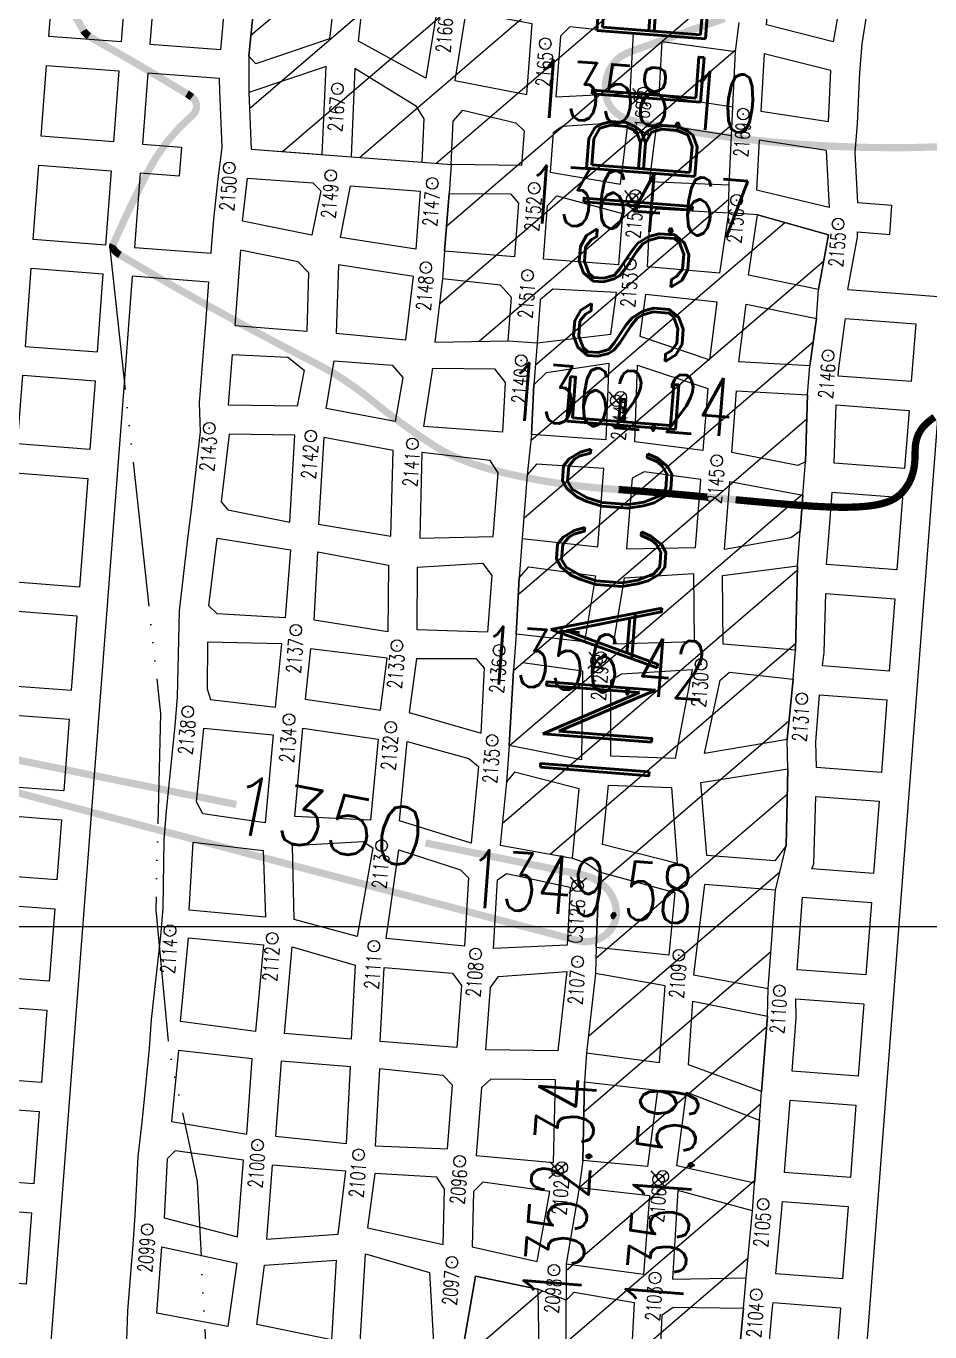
# Model space of a CAD drawing. Header units: inches. Extents: x 10131215 to 10153225, y 3476725 to 3491422.
# Drawn here: x 10139034 to 10139657, y 3485721 to 3486621 of the extents above; entities that cross this region are included whole.
import ezdxf
from ezdxf.enums import TextEntityAlignment as Align

# ---------------------------------------------------------------- set-up
doc = ezdxf.new("R2010")
doc.units = ezdxf.units.IN
doc.header["$LTSCALE"] = 100
doc.header["$MEASUREMENT"] = 0
doc.header["$PDMODE"] = 32
doc.header["$PDSIZE"] = 8
doc.linetypes.add('STREAM', pattern=[1.5, 1, -0.125, 0, -0.125, 0, -0.125, 0, -0.125])
doc.layers.get('0').update_dxf_attribs({"color": 60, "linetype": 'CONTINUOUS'})
for name, color, linetype in [('ELEVATIONS-UPEER MASON-CONTOURS', 175, 'CONTINUOUS'), ('ELEVATIONS-UPPER MASON-SPOT', 175, 'CONTINUOUS'), ('GRID COORDINATES-VA SOUTH NAD27', 252, 'CONTINUOUS'), ('MINE WORKINGS-ADVANCED-SURVEYED', 7, 'CONTINUOUS'), ('MINE WORKINGS-RETREAT AREA', 4, 'CONTINUOUS'), ('MINE WORKINGS-RETREAT AREA-LABELS', 1, 'CONTINUOUS'), ('SPADS-CONTROL SURVEY-LABELS', 230, 'CONTINUOUS'), ('SPADS-CONTROL SURVEY-SYMBOLS', 230, 'CONTINUOUS'), ('SPADS-LABEL', 90, 'CONTINUOUS'), ('SPADS-SYMBOL', 90, 'CONTINUOUS'), ('WATER-SURFACE', 140, 'STREAM')]:
    doc.layers.add(name, color=color, linetype=linetype)
doc.styles.add('INACCESSIBLE', font='ROMAND.SHX', dxfattribs={"width": 0.8, "height": 75})
doc.styles.add('LEV', font='SIMPLEX.shx', dxfattribs={"width": 0.7, "height": 40})
doc.styles.add('SP', font='SIMPLEX', dxfattribs={"width": 0.75, "height": 12})

# ---------------------------------------------------------------- blocks, each defined once
blk = doc.blocks.new('*X18')
at = {"color": 0}
for p, q in [((778162.24, 183927.38), (778399.32, 184164.46)), ((778215.37, 183927.48), (778433.19, 184145.3)), ((778268.32, 183927.39), (778468.61, 184127.69)), ((778278.88, 183884.92), (778468.74, 184074.78)), ((778134.37, 184005.58), (778161.3, 184032.5)), ((778137.12, 183955.29), (778218.25, 184036.43)), ((778278.12, 183831.12), (778468.23, 184021.23)), ((778307.49, 183807.46), (778469.68, 183969.66)), ((778347.34, 183794.28), (778471.44, 183918.38)), ((778348.21, 183742.12), (778511.23, 183905.13)), ((778347.38, 183688.25), (778540.07, 183880.94)), ((778347.69, 183635.54), (778537.01, 183824.85)), ((778348.42, 183583.22), (778536.72, 183771.53)), ((778349.43, 183531.21), (778538.02, 183719.8)), ((778348.75, 183477.49), (778538.2, 183666.94)), ((778383.2, 183458.91), (778540.82, 183616.53)), ((778418.16, 183440.84), (778540.39, 183563.07)), ((778420.26, 183389.9), (778543.08, 183512.73)), ((778419.29, 183335.91), (778542.16, 183458.77)), ((778420.03, 183283.61), (778540.14, 183403.71)), ((778420.92, 183231.46), (778541.17, 183351.71)), ((778416.29, 183173.8), (778541.2, 183298.71)), ((778347.44, 183051.92), (778541.24, 183245.72)), ((778347.43, 182998.88), (778540.67, 183192.12)), ((778348.92, 183106.43), (778400.88, 183158.39)), ((778354.38, 183164.92), (778354.5, 183165.04))]:
    blk.add_line(p, q, dxfattribs=at)
blk = doc.blocks.new('CS')
at = {"layer": 'SPADS-CONTROL SURVEY-SYMBOLS'}
for p, q in [((-5.66, 5.66), (5.66, -5.66)), ((5.66, 5.66), (-5.66, -5.66))]:
    blk.add_line(p, q, dxfattribs=at)
blk.add_circle((0, 0), 4, dxfattribs=at)

msp = doc.modelspace()

# ---------------------------------------------------------------- linework, layer by layer
at = {"layer": 'ELEVATIONS-UPEER MASON-CONTOURS', "const_width": 5}
for points in [[(10135978.88, 3483263.25, 0), (10135880.17, 3483248.32, 0.000547)], [(10136147.76, 3483288.54, 0.000001), (10135988.51, 3483264.69, 0.000023)], [(10139638.83, 3483431.71, 0.000001), (10139693.52, 3483463.69, 0.000011)], [(10138804.87, 3484318.68, 0.000002), (10138743.64, 3484310.02, 0.000372)], [(10139059.62, 3486644.2, 0.021448), (10139073.91, 3486617.39, 0.123244), (10139077.67, 3486613.57, 0.008846), (10139090.55, 3486606.03, -0.00482), (10139114.28, 3486592.38, -0.003289), (10139145.19, 3486573.93, -0.028073), (10139148.67, 3486571.55, -0.47479), (10139149.01, 3486559.16, 0.096564), (10139117.96, 3486519.71, 0.014424), (10139094.22, 3486469.97, 0.270205), (10139094.57, 3486466.83, 0.098832), (10139098.99, 3486462.83, 0.008016), (10139162.18, 3486426.52, 0.007358), (10139235.05, 3486387.56, -0.027685), (10139253.99, 3486376.43, -0.024618), (10139272.67, 3486362.63, 0.017861), (10139298.14, 3486343.28, 0.004314), (10139306.87, 3486337.24, 0.00442), (10139315.5, 3486331.49, 0.050501), (10139333.45, 3486322.19, 0.034638), (10139361.49, 3486313.27, 0.022718), (10139400.8, 3486305.58, 0.02157), (10139442.76, 3486301.17, 0.000031), (10139443.29, 3486301.14, -0.000606), (10139443.31, 3486301.14, -0.000004), (10139443.33, 3486301.14, -0.000003), (10139443.36, 3486301.14, -0.001798), (10139446.59, 3486300.92, -0.001067), (10139452.03, 3486300.52, -0.000995), (10139457.21, 3486300.12, -0.000828), (10139463.44, 3486299.61, -0.000448), (10139471.27, 3486298.96, -0.000742), (10139475.99, 3486298.55, -0.00027), (10139481.02, 3486298.11, -0.000502), (10139483.72, 3486297.86, -0.00025), (10139489.81, 3486297.31, -0.00025), (10139495.91, 3486296.75, -0.00007), (10139502.44, 3486296.14, -0.000324), (10139503.85, 3486296.01), (10139513.65, 3486295.08), (10139523.46, 3486294.16, 0.000322), (10139524.58, 3486294.05, 0.00006), (10139530.64, 3486293.49, 0.000262), (10139536.75, 3486292.93, 0.000295), (10139542.18, 3486292.43, 0.00058), (10139544.13, 3486292.26, 0.000261), (10139548.44, 3486291.88, 0.000908), (10139553.83, 3486291.42, 0.000838), (10139559.67, 3486290.94, 0.000857), (10139562.24, 3486290.74, 0.000587), (10139565.99, 3486290.46, 0.001535), (10139570.5, 3486290.14, 0.001372), (10139575.54, 3486289.81, 0.001565), (10139578.26, 3486289.65, 0.001231), (10139581.71, 3486289.46, 0.002525), (10139585.43, 3486289.29, 0.00233), (10139589.46, 3486289.14, 0.002463), (10139591.97, 3486289.07, 0.002191), (10139594.8, 3486289.02, 0.003571), (10139597.88, 3486289, 0.003383), (10139601.14, 3486289.03, 0.003196), (10139603.39, 3486289.08, 0.003068), (10139605.72, 3486289.15, 0.004468), (10139608.21, 3486289.28, 0.004365), (10139610.75, 3486289.44, 0.004358), (10139612.6, 3486289.6, 0.004145), (10139614.53, 3486289.79, 0.005825), (10139616.51, 3486290.03, 0.005685), (10139618.53, 3486290.33, 0.005873), (10139620.05, 3486290.58, 0.005697), (10139621.6, 3486290.88, 0.007578), (10139623.14, 3486291.22, 0.007308), (10139624.72, 3486291.62, 0.007693), (10139625.99, 3486291.98, 0.007849), (10139627.23, 3486292.37, 0.009316), (10139628.39, 3486292.78, 0.008921), (10139629.59, 3486293.26, 0.009467), (10139630.67, 3486293.73, 0.010367), (10139631.63, 3486294.2, 0.010133), (10139632.51, 3486294.68, 0.010044), (10139633.38, 3486295.19, 0.010091), (10139634.28, 3486295.78, 0.011747), (10139635.04, 3486296.32, 0.008831), (10139635.74, 3486296.86, 0.010097), (10139636.33, 3486297.36, 0.00824), (10139637.04, 3486298.01, 0.0094), (10139637.65, 3486298.59, 0.006011), (10139638.23, 3486299.19, 0.007233), (10139638.7, 3486299.7, 0.006617), (10139639.29, 3486300.39, 0.007052), (10139639.83, 3486301.04, 0.005234), (10139640.29, 3486301.64, 0.005919), (10139640.69, 3486302.17, 0.00675), (10139641.15, 3486302.82, 0.00654), (10139641.6, 3486303.5, 0.00582), (10139642, 3486304.13, 0.006056), (10139642.37, 3486304.75, 0.006341), (10139642.76, 3486305.43, 0.006434), (10139643.12, 3486306.11, 0.005782), (10139643.46, 3486306.77, 0.005928), (10139643.76, 3486307.43, 0.005905), (10139644.09, 3486308.15, 0.006167), (10139644.38, 3486308.85, 0.005342), (10139644.64, 3486309.53, 0.005532), (10139644.88, 3486310.19, 0.005506), (10139645.14, 3486310.94, 0.005772), (10139645.37, 3486311.66, 0.004833), (10139645.57, 3486312.36, 0.005055), (10139645.75, 3486313.03, 0.005031), (10139645.94, 3486313.81, 0.00529), (10139646.11, 3486314.55, 0.004295), (10139646.26, 3486315.26, 0.004412), (10139646.39, 3486315.94, 0.00464), (10139646.53, 3486316.77, 0.005022), (10139646.65, 3486317.55, 0.003751), (10139646.73, 3486318.19, 0.003371), (10139646.82, 3486318.91, 0.004625), (10139646.92, 3486319.98, 0.005988), (10139646.99, 3486320.8, 0.002718), (10139647.04, 3486321.55, 0.00526), (10139647.06, 3486321.93, 0.000856), (10139647.08, 3486322.63, 0.00092), (10139647.1, 3486323.29, 0.000255), (10139647.14, 3486324.72, 0.001333), (10139647.15, 3486324.99, 0.000023), (10139647.15, 3486325.24, 0.000004), (10139647.18, 3486326.51, 0.000036), (10139647.2, 3486327.3, -0.000048), (10139647.22, 3486328.08, -0.005282), (10139647.23, 3486328.33, -0.001523), (10139647.27, 3486329.19, -0.005457), (10139647.32, 3486330.13, -0.004746), (10139647.41, 3486331.2, -0.005767), (10139647.47, 3486331.73, -0.004172), (10139647.56, 3486332.46, -0.009235), (10139647.69, 3486333.32, -0.007702), (10139647.87, 3486334.34, -0.007895), (10139648.02, 3486335, -0.007018), (10139648.2, 3486335.73, -0.011179), (10139648.44, 3486336.55, -0.009631), (10139648.75, 3486337.49, -0.009775), (10139649.02, 3486338.22, -0.009341), (10139649.34, 3486338.98, -0.011863), (10139649.72, 3486339.77, -0.01048), (10139650.18, 3486340.65, -0.01061), (10139650.65, 3486341.45, -0.010695), (10139651.14, 3486342.22, -0.011136), (10139651.69, 3486342.99, -0.010066), (10139652.32, 3486343.81, -0.010351), (10139653.05, 3486344.68, -0.011015), (10139653.77, 3486345.47, -0.009099), (10139654.53, 3486346.23, -0.009062), (10139655.31, 3486346.97, -0.008342), (10139656.34, 3486347.87, -0.00912), (10139657.32, 3486348.67, -0.005927), (10139658.32, 3486349.44, -0.006588), (10139659.25, 3486350.11, -0.005775), (10139660.61, 3486351.05, -0.006374)], [(10137627.43, 3484110.08, -0.000002), (10137623.41, 3484107.95, 0), (10137609.74, 3484100.71, -0.000133)], [(10138657.85, 3486190.13), (10139036.11, 3486090.28), (10139414.37, 3485990.42, 0.227641), (10139433.5, 3485994.09, 0.249336), (10139441.22, 3486010.3, 0.176598), (10139434.6, 3486026.26, 0.15813), (10139417.89, 3486035.7), (10139309.57, 3486057.71)]]:
    msp.add_lwpolyline(points, format="xyb", dxfattribs=at)
for points in [[(10139640.69, 3486536.76), (10139614.55, 3486536.9), (10139590.05, 3486537.72), (10139567.29, 3486539.1), (10139546.37, 3486540.88), (10139527.38, 3486542.94), (10139510.41, 3486545.14), (10139495.57, 3486547.32), (10139482.96, 3486549.37), (10139472.59, 3486551.16), (10139464.28, 3486552.72), (10139457.74, 3486554.09), (10139452.71, 3486555.31), (10139448.92, 3486556.45), (10139446.08, 3486557.53), (10139443.94, 3486558.62), (10139442.23, 3486559.75), (10139440.71, 3486560.97), (10139439.33, 3486562.28), (10139438.11, 3486563.68), (10139437.04, 3486565.17), (10139436.11, 3486566.74), (10139435.33, 3486568.39), (10139434.69, 3486570.13), (10139434.2, 3486571.95), (10139433.84, 3486573.83), (10139433.63, 3486575.78), (10139433.56, 3486577.77), (10139433.63, 3486579.79), (10139433.85, 3486581.81), (10139434.21, 3486583.82), (10139434.71, 3486585.8), (10139435.35, 3486587.74), (10139436.13, 3486589.62), (10139437.05, 3486591.42), (10139438.1, 3486593.14), (10139439.27, 3486594.77), (10139440.56, 3486596.28), (10139441.96, 3486597.68), (10139443.45, 3486598.95), (10139445.04, 3486600.08), (10139446.78, 3486601.09), (10139448.9, 3486602.08), (10139451.72, 3486603.2), (10139455.53, 3486604.58), (10139460.65, 3486606.38), (10139467.38, 3486608.72), (10139476.02, 3486611.75), (10139486.87, 3486615.6), (10139500.16, 3486620.34), (10139515.82, 3486625.74)], [(10139732.37, 3486542.05), (10139725.29, 3486541.25), (10139696.71, 3486538.92), (10139668.28, 3486537.43), (10139640.69, 3486536.76)], [(10139179.25, 3486084.19), (10139037.87, 3486112.92), (10138657.85, 3486190.13)]]:
    msp.add_lwpolyline(points, dxfattribs=at)
at = {"layer": 'GRID COORDINATES-VA SOUTH NAD27'}
msp.add_line((10153220, 3486000), (10131220, 3486000), dxfattribs=at)
at = {"layer": 'MINE WORKINGS-ADVANCED-SURVEYED', "flags": 128}
for points in [[(10139607.7, 3486498.73), (10139605.93, 3486533.37), (10139607.46, 3486553.32), (10139609.13, 3486588.29), (10139610.66, 3486608.23), (10139618.49, 3486658.04), (10139619.94, 3486676.99), (10139625.75, 3486726.69), (10139626.97, 3486742.64), (10139627.12, 3486744.64), (10139608.18, 3486746.09), (10139608.02, 3486744.09), (10139554.4, 3486745.04), (10139558.52, 3486787.86), (10139559.96, 3486807.81), (10139565.52, 3486853.47), (10139567.04, 3486873.41), (10139565.65, 3486920.66), (10139567.17, 3486940.6), (10139567.39, 3486969.67), (10139568.92, 3486989.61)], [(10139168.49, 3486604.34), (10139171.58, 3486637.48), (10139172.49, 3486657.46), (10139172.56, 3486658.46)], [(10139470.77, 3486572.8), (10139472.75, 3486609.91), (10139523.26, 3486603.13)], [(10139470.77, 3486572.8), (10139521.48, 3486565), (10139523.26, 3486603.13)], [(10139543.2, 3486601.47), (10139540.9, 3486562.01), (10139587.52, 3486554.84)], [(10139587.52, 3486554.84), (10139589.19, 3486589.82), (10139543.2, 3486601.47)], [(10139161.85, 3486464.02), (10139162.12, 3486467.65), (10139163.65, 3486487.59), (10139166.69, 3486515.19), (10139169.18, 3486535.05), (10139169.46, 3486537.2), (10139167.76, 3486575.59), (10139167.72, 3486584.34)], [(10139518.95, 3486510.99), (10139464.19, 3486513.13), (10139469.24, 3486552.86)], [(10139518.95, 3486510.99), (10139520.54, 3486544.97), (10139469.24, 3486552.86)], [(10139585.99, 3486534.9), (10139539.74, 3486542.01), (10139537.74, 3486507.55)], [(10139585.99, 3486534.9), (10139588, 3486495.63), (10139537.74, 3486507.55)], [(10139607.57, 3486478.68), (10139629.66, 3486476.99), (10139631.19, 3486496.93), (10139607.7, 3486498.73)], [(10139600.88, 3486439.08), (10139607.49, 3486475.08), (10139607.57, 3486478.68)], [(10139103.78, 3485715.2), (10139104.37, 3485735.22), (10139108.01, 3485781.08), (10139109.59, 3485801.01), (10139111.64, 3485841.51), (10139114.61, 3485867.36), (10139119.33, 3485916.15), (10139120.84, 3485936.09), (10139127.24, 3485993.77), (10139128.68, 3486012.72), (10139129.58, 3486059.83), (10139131.2, 3486079.77), (10139136.97, 3486138.5), (10139138.59, 3486158.43), (10139139.51, 3486197.57), (10139140.03, 3486217.59), (10139145.97, 3486269.29), (10139148.49, 3486289.16), (10139154.42, 3486340.86), (10139153.95, 3486360.96), (10139156.63, 3486395.86), (10139158.15, 3486415.8), (10139160.32, 3486444.08)], [(10139600.88, 3486439.08), (10139669.09, 3486433.85), (10139570.93, 3485151.8), (10139570.61, 3485147.58), (10139554.21, 3484933.45), (10139547.62, 3484847.37), (10139506.47, 3484309.84), (10139486.52, 3484311.36), (10139436.44, 3484315.2)], [(10139599.19, 3486419.15), (10139647.62, 3486415.44), (10139644.56, 3486375.55), (10139594.14, 3486379.41)], [(10139594.14, 3486379.41), (10139594.56, 3486384.86), (10139599.07, 3486417.62), (10139599.19, 3486419.15)], [(10139592.84, 3486359.46), (10139643.04, 3486355.61), (10139639.98, 3486315.73), (10139591.41, 3486319.45)], [(10139591.41, 3486319.45), (10139592.84, 3486359.46)], [(10139590.03, 3486299.49), (10139638.46, 3486295.79), (10139634.64, 3486245.93), (10139586.21, 3486249.64)], [(10139586.21, 3486249.64), (10139587.46, 3486265.99), (10139589.75, 3486295.9), (10139590.03, 3486299.49)], [(10139585.58, 3486229.63), (10139633.11, 3486225.99), (10139629.3, 3486176.13), (10139583.39, 3486179.65)], [(10139583.39, 3486179.65), (10139584.58, 3486188.98), (10139585.58, 3486229.63)], [(10139579.27, 3486109.76), (10139578.86, 3486127.37), (10139581.33, 3486159.75)], [(10139581.33, 3486159.75), (10139627.77, 3486156.19), (10139623.95, 3486106.33), (10139579.27, 3486109.76)], [(10139578.8, 3486089.73), (10139622.43, 3486086.39), (10139618.61, 3486036.54), (10139576.1, 3486039.79)], [(10139576.1, 3486039.79), (10139577.43, 3486043.23), (10139578.8, 3486089.73)], [(10139569.65, 3486020.23), (10139617.08, 3486016.59), (10139613.26, 3485966.74), (10139565.83, 3485970.37)], [(10139565.83, 3485970.37), (10139569.65, 3486020.23)], [(10139564.89, 3485950.38), (10139611.74, 3485946.8), (10139607.92, 3485896.94), (10139562.5, 3485900.42)], [(10139562.5, 3485900.42), (10139565.28, 3485936.86), (10139564.89, 3485950.38)], [(10139560.98, 3485880.48), (10139606.39, 3485877), (10139602.58, 3485827.14), (10139557.18, 3485830.62)], [(10139557.18, 3485830.62), (10139558.32, 3485845.59), (10139559.84, 3485865.54), (10139560.98, 3485880.48)], [(10139555.66, 3485810.68), (10139601.05, 3485807.2), (10139597.23, 3485757.35), (10139551.08, 3485760.88)], [(10139551.08, 3485760.88), (10139555.06, 3485802.72), (10139555.66, 3485810.68)], [(10139549.26, 3485740.96), (10139595.71, 3485737.4), (10139591.89, 3485687.55), (10139544.75, 3485691.16)], [(10139544.75, 3485691.16), (10139548.76, 3485735.43), (10139549.26, 3485740.96)]]:
    msp.add_lwpolyline(points, dxfattribs=at)
at = {"layer": 'MINE WORKINGS-ADVANCED-SURVEYED'}
for points in [[(10139049.91, 3486613.42), (10139054.06, 3486667.53), (10139103.91, 3486663.72), (10139099.77, 3486609.6)], [(10139044.64, 3486544.59), (10139048.39, 3486593.48), (10139098.24, 3486589.66), (10139094.5, 3486540.77)], [(10139043.12, 3486524.65), (10139092.97, 3486520.83), (10139089.05, 3486469.6), (10139039.19, 3486473.41)], [(10139037.67, 3486453.47), (10139033.56, 3486399.85), (10139083.42, 3486396.03), (10139087.52, 3486449.65)], [(10139032.03, 3486379.9), (10139081.89, 3486376.09), (10139078.27, 3486328.81), (10139028.41, 3486332.63)], [(10139026.89, 3486312.69), (10139076.74, 3486308.87), (10139071.01, 3486234), (10139021.15, 3486237.81)], [(10139069.48, 3486214.05), (10139019.63, 3486217.87), (10139015.06, 3486166.74), (10139065.56, 3486162.87)], [(10139010.4, 3486097.37), (10139014.18, 3486146.75), (10139064.04, 3486142.93), (10139060.26, 3486093.55)], [(10139005.7, 3486035.98), (10139008.87, 3486077.43), (10139058.73, 3486073.61), (10139055.56, 3486032.17)], [(10139000.36, 3485966.18), (10139004.17, 3486016.04), (10139054.03, 3486012.22), (10139050.21, 3485962.36)], [(10138995.01, 3485896.38), (10138998.83, 3485946.23), (10139048.68, 3485942.42), (10139044.87, 3485892.57)], [(10138989.67, 3485826.59), (10138993.49, 3485876.44), (10139043.34, 3485872.62), (10139039.52, 3485822.77)], [(10138988.14, 3485806.65), (10139038, 3485802.83), (10139034.23, 3485753.64), (10138984.37, 3485757.46)]]:
    msp.add_lwpolyline(points, close=True, dxfattribs=at)
at = {"layer": 'MINE WORKINGS-ADVANCED-SURVEYED', "flags": 128}
for points in [[(10139590.72, 3486609.76), (10139544.85, 3486621.41), (10139548.65, 3486667.25), (10139599.54, 3486659.49)], [(10139192.65, 3486594.48), (10139187.88, 3486599.7), (10139191.56, 3486636.57), (10139246.81, 3486641.49), (10139243.54, 3486611.65)], [(10139309.89, 3486584.64), (10139263.48, 3486610.14), (10139266.75, 3486639.97), (10139317.47, 3486631.2)], [(10139329.83, 3486583.12), (10139379.54, 3486573.32), (10139383.28, 3486622.1), (10139337.49, 3486630.67)], [(10139399.48, 3486571.8), (10139450.82, 3486574.33), (10139453.13, 3486615.5), (10139409.2, 3486620.12), (10139402.69, 3486613.59)], [(10139189.4, 3486535.68), (10139238.47, 3486532.06), (10139241.1, 3486592.78), (10139187.74, 3486574.68)], [(10139258.41, 3486530.53), (10139307.46, 3486526.66), (10139308.75, 3486556.65), (10139303.38, 3486565.08), (10139261.04, 3486591.27)], [(10139327.4, 3486525.13), (10139328.69, 3486555.12), (10139335.29, 3486562.64), (10139372.03, 3486553.84), (10139377.63, 3486548.39), (10139375.8, 3486524.46)], [(10139444.02, 3486511.66), (10139449.3, 3486554.39), (10139403.94, 3486551.4), (10139397.58, 3486546.87), (10139395.51, 3486519.95)], [(10139231.2, 3486476.4), (10139183.59, 3486486.06), (10139186.87, 3486515.81), (10139231.95, 3486512.5), (10139237.56, 3486507.06)], [(10139302.88, 3486466.9), (10139251.14, 3486474.88), (10139257.88, 3486510.52), (10139305.93, 3486506.72)], [(10139370.98, 3486461.45), (10139322.82, 3486465.37), (10139325.87, 3486505.19), (10139368.29, 3486504.98), (10139373.82, 3486498.54)], [(10139442.77, 3486456.01), (10139390.92, 3486459.92), (10139393.76, 3486497.01), (10139400.28, 3486503.53), (10139445.48, 3486491.49)], [(10139512.3, 3486450.34), (10139462.72, 3486454.59), (10139464.28, 3486488.05), (10139468.8, 3486494.72), (10139518.49, 3486491.97)], [(10139580.66, 3486439.08), (10139532.24, 3486448.81), (10139538.44, 3486490.44), (10139587.54, 3486476.61)], [(10139228.15, 3486410.44), (10139229.21, 3486450.48), (10139221.77, 3486458.07), (10139182.07, 3486466.12), (10139178.1, 3486414.27)], [(10139296.08, 3486404.24), (10139301.43, 3486447.96), (10139249.69, 3486455.93), (10139248.09, 3486408.91)], [(10139366.65, 3486403.77), (10139368.84, 3486433.53), (10139361.47, 3486442.12), (10139321.37, 3486446.43), (10139316.02, 3486402.71)], [(10139437.37, 3486408.28), (10139441.42, 3486437.06), (10139397.37, 3486439.37), (10139388.78, 3486432), (10139386.59, 3486402.28)], [(10139505.72, 3486390.67), (10139510.77, 3486430.4), (10139461.37, 3486435.64), (10139457.32, 3486406.85)], [(10139525.67, 3486389.14), (10139530.71, 3486428.87), (10139579.13, 3486419.14), (10139574.62, 3486386.39)], [(10139173.89, 3486359.44), (10139176.57, 3486394.33), (10139214.74, 3486392.41), (10139226.09, 3486383.52), (10139221.19, 3486358.66)], [(10139241.13, 3486357.12), (10139246.64, 3486389.97), (10139286.73, 3486386.9), (10139294.09, 3486378.31), (10139288.77, 3486348.14)], [(10139382.78, 3486339.09), (10139384.44, 3486373.36), (10139393.08, 3486381.74), (10139435.94, 3486388.33), (10139434.03, 3486335.56)], [(10139453.97, 3486334.03), (10139455.89, 3486386.9), (10139504.2, 3486370.73), (10139500.94, 3486328.14)], [(10139308.56, 3486344.62), (10139314.65, 3486384.76), (10139357.18, 3486384.42), (10139364.49, 3486374.85), (10139362.84, 3486340.62)], [(10139520.88, 3486326.61), (10139524.14, 3486369.2), (10139573.09, 3486366.45), (10139571.57, 3486320.36), (10139566.35, 3486317.75)], [(10139216.02, 3486278.82), (10139219.65, 3486338.72), (10139174.37, 3486339.34), (10139168.81, 3486292.63), (10139173.41, 3486287.26)], [(10139285.73, 3486269.14), (10139287.25, 3486328.2), (10139239.59, 3486337.17), (10139235.96, 3486277.27)], [(10139356.35, 3486268.91), (10139359.71, 3486312.78), (10139354.33, 3486321.21), (10139307.19, 3486326.67), (10139305.68, 3486267.61)], [(10139428.38, 3486261.78), (10139432.5, 3486315.62), (10139386.24, 3486318.77), (10139379.65, 3486311.25), (10139376.29, 3486267.38)], [(10139495.82, 3486261.33), (10139499.41, 3486308.2), (10139460.42, 3486313.48), (10139452.07, 3486309.11), (10139448.32, 3486260.25)], [(10139515.76, 3486259.81), (10139519.35, 3486306.67), (10139569.81, 3486297.43), (10139567.9, 3486272.5), (10139561.54, 3486267.97)], [(10139165.96, 3486215.62), (10139160.36, 3486221.06), (10139165.91, 3486267.78), (10139216.55, 3486259.72), (10139212.93, 3486212.86)], [(10139232.87, 3486211.31), (10139235.5, 3486258.25), (10139284.21, 3486249.2), (10139283.69, 3486203.1)], [(10139303.86, 3486204.56), (10139304.15, 3486247.67), (10139348.91, 3486250.42), (10139355.28, 3486241.91), (10139352.31, 3486203.02)], [(10139372.25, 3486201.49), (10139374.23, 3486240.46), (10139380.82, 3486247.98), (10139426.86, 3486241.83), (10139419.35, 3486196.27)], [(10139439.3, 3486194.74), (10139446.8, 3486240.31), (10139494.45, 3486243.38), (10139494.85, 3486196.22)], [(10139514.79, 3486194.69), (10139514.39, 3486241.86), (10139566.07, 3486248.57), (10139564.63, 3486190.51)], [(10139159.1, 3486163.79), (10139161.52, 3486156.57), (10139206.2, 3486151.21), (10139210.54, 3486194.99), (10139159.46, 3486196.06)], [(10139226.68, 3486156.66), (10139278.55, 3486149.13), (10139283.31, 3486185.07), (10139230.33, 3486191.45)], [(10139298.49, 3486147.61), (10139347.98, 3486133.34), (10139350.4, 3486178.09), (10139344.87, 3486184.53), (10139303.33, 3486184.55)], [(10139417.14, 3486115), (10139367.38, 3486124.82), (10139370.34, 3486176.56), (10139376.78, 3486182.09), (10139417.83, 3486176.33)], [(10139481.67, 3486115.85), (10139437.39, 3486117.46), (10139437.39, 3486169.82), (10139444.75, 3486174.27), (10139493.4, 3486177.27)], [(10139558.91, 3486128.9), (10139502, 3486119.31), (10139512.88, 3486169.76), (10139519.32, 3486175.29), (10139563.11, 3486170.56)], [(10139156.11, 3486077.74), (10139151.78, 3486086.12), (10139156.91, 3486136.87), (10139204.74, 3486132.27), (10139199.08, 3486071.52)], [(10139219.48, 3486075.97), (10139225.15, 3486136.72), (10139277.02, 3486129.19), (10139271.75, 3486073.43)], [(10139291.77, 3486072.9), (10139296.97, 3486127.66), (10139339.61, 3486115.94), (10139346.2, 3486110.41), (10139341.11, 3486057.64)], [(10139410.95, 3486047.27), (10139415.62, 3486095.06), (10139370.97, 3486106.49), (10139365.45, 3486099.89), (10139361.06, 3486056.1)], [(10139503.63, 3486048.98), (10139499.47, 3486099.45), (10139559.38, 3486108.81), (10139558.33, 3486055.73), (10139550.51, 3486045.3)], [(10139431.74, 3486056.72), (10139435.86, 3486097.52), (10139479.15, 3486095.99), (10139483.16, 3486043.53)], [(10139199.27, 3486006.49), (10139146.63, 3486011.35), (10139149.51, 3486058.21), (10139197.63, 3486052.58)], [(10139262.59, 3485993.34), (10139219.22, 3486005.04), (10139217.95, 3486056.03), (10139266.62, 3486058.78), (10139273.29, 3486054.25)], [(10139336.61, 3485986.47), (10139282.54, 3485991.87), (10139291.24, 3486052.88), (10139333.67, 3486039.16), (10139339.26, 3486033.71)], [(10139409.43, 3486027.33), (10139407.36, 3485987.22), (10139356.55, 3485984.94), (10139359.2, 3486032.17), (10139365.57, 3486036.69)], [(10139477.33, 3485980.47), (10139427.3, 3485985.69), (10139429.29, 3486037.85), (10139481.63, 3486023.59)], [(10139494.38, 3485966.79), (10139545.78, 3485957.39), (10139550.97, 3486025.2), (10139502.1, 3486029.04)], [(10139146.18, 3485992.33), (10139197.9, 3485987.54), (10139192.55, 3485927.77), (10139140.79, 3485934.57)], [(10139217.84, 3485986.09), (10139261.12, 3485973.39), (10139258.38, 3485922.45), (10139212.5, 3485926.32)], [(10139281.07, 3485971.92), (10139328.17, 3485968.07), (10139334.54, 3485959.55), (10139331.24, 3485916.68), (10139278.33, 3485920.98)], [(10139354.48, 3485958.02), (10139360.08, 3485965.61), (10139406.98, 3485969.2), (10139400.79, 3485914.51), (10139351.18, 3485915.14)], [(10139474.78, 3485959.19), (10139426.92, 3485967.67), (10139420.73, 3485912.98), (10139470.93, 3485906.33)], [(10139494.07, 3485948.76), (10139545.34, 3485938.37), (10139541.38, 3485886.52), (10139490.88, 3485904.88)], [(10139190.17, 3485908.89), (10139139.27, 3485914.63), (10139134.55, 3485865.85), (10139186.4, 3485857.03)], [(10139255.09, 3485850.5), (10139257.98, 3485903.43), (10139210.12, 3485907.44), (10139206.35, 3485855.58)], [(10139324.87, 3485846.96), (10139328.25, 3485890.83), (10139321.73, 3485897.35), (10139277.93, 3485901.96), (10139275.04, 3485849.03)], [(10139344.58, 3485842.43), (10139397.9, 3485837.5), (10139399.26, 3485894.57), (10139354.63, 3485894.82), (10139348.19, 3485889.3)], [(10139418.07, 3485838.97), (10139419.2, 3485893.04), (10139469.55, 3485887.38), (10139462.72, 3485834.73)], [(10139489.5, 3485885.93), (10139539.86, 3485866.58), (10139536.56, 3485823.18), (10139482.81, 3485835.28)], [(10139131.58, 3485840), (10139129.53, 3485799.43), (10139180, 3485786.2), (10139184.1, 3485839.14), (10139137.03, 3485845.6)], [(10139199.95, 3485784.67), (10139249.34, 3485788.15), (10139254.7, 3485831.47), (10139203.9, 3485835.7)], [(10139269.74, 3485792.6), (10139321.82, 3485780.99), (10139322.72, 3485819.04), (10139317.35, 3485827.48), (10139274.64, 3485830.01)], [(10139342.67, 3485817.51), (10139341.77, 3485779.47), (10139386.67, 3485769.23), (10139395.38, 3485817.64), (10139349.18, 3485824.03)], [(10139406.61, 3485767.66), (10139460.08, 3485760.59), (10139464.26, 3485814.57), (10139415.63, 3485820.1)], [(10139479.86, 3485757.03), (10139530.73, 3485758.15), (10139535.11, 3485804.24), (10139483.57, 3485818.18)], [(10139124.31, 3485733.64), (10139127.95, 3485779.49), (10139179.63, 3485768.17), (10139173.28, 3485724.53)], [(10139264.7, 3485713.76), (10139268.36, 3485774.66), (10139312.32, 3485761.66), (10139315.33, 3485709.28)], [(10139193.45, 3485725.99), (10139198.57, 3485766.72), (10139247.96, 3485770.2), (10139244.76, 3485715.28)], [(10139335.27, 3485707.75), (10139344.23, 3485759.22), (10139387.17, 3485750.14), (10139387.71, 3485705.96)], [(10139406.65, 3485704.46), (10139406.64, 3485742.58), (10139412.09, 3485748.17), (10139453.53, 3485741.05), (10139451.47, 3485702.09)], [(10139471.41, 3485700.52), (10139472.92, 3485732.5), (10139480.37, 3485737.94), (10139528.84, 3485737.23), (10139525.77, 3485703.37), (10139517.81, 3485693.04)]]:
    msp.add_lwpolyline(points, close=True, dxfattribs=at)
at = {"layer": 'MINE WORKINGS-ADVANCED-SURVEYED'}
for points in [[(10139172.56, 3486658.46), (10139123.86, 3486662.19), (10139119.71, 3486608.08), (10139168.49, 3486604.34)], [(10139167.72, 3486584.34), (10139118.19, 3486588.13), (10139114.44, 3486539.25), (10139141.33, 3486537.19), (10139139.8, 3486517.24), (10139112.92, 3486519.3), (10139108.99, 3486468.07), (10139161.85, 3486464.02)], [(10139160.32, 3486444.08), (10139107.47, 3486448.13), (10139101.83, 3486374.56), (10139085.51, 3486161.34), (10139020.92, 3485317.82)]]:
    msp.add_lwpolyline(points, dxfattribs=at)
at = {"layer": 'MINE WORKINGS-RETREAT AREA'}
for points in [[(10139191.56, 3486636.57), (10139187.88, 3486599.7), (10139187.74, 3486574.68), (10139189.4, 3486535.68), (10139258.41, 3486530.53), (10139307.46, 3486526.66), (10139327.4, 3486525.13), (10139325.87, 3486505.19), (10139322.82, 3486465.37), (10139321.37, 3486446.43), (10139316.02, 3486402.71), (10139366.65, 3486403.77), (10139386.59, 3486402.28), (10139384.44, 3486373.36), (10139382.78, 3486339.09), (10139379.65, 3486311.25), (10139376.29, 3486267.38), (10139374.23, 3486240.46), (10139372.25, 3486201.49), (10139370.34, 3486176.56), (10139367.38, 3486124.82), (10139365.45, 3486099.89), (10139361.06, 3486056.1), (10139410.95, 3486047.27), (10139420.65, 3486043.69), (10139429.29, 3486037.85), (10139427.3, 3485985.69), (10139426.92, 3485967.67), (10139420.73, 3485912.98), (10139419.2, 3485893.04), (10139418.07, 3485838.97), (10139415.63, 3485820.1), (10139406.61, 3485767.66), (10139406.64, 3485742.58), (10139387.17, 3485750.14), (10139344.23, 3485759.22), (10139335.27, 3485707.75)], [(10139525.77, 3485703.37), (10139528.84, 3485737.23), (10139530.73, 3485758.15), (10139535.11, 3485804.24), (10139536.56, 3485823.18), (10139539.86, 3485866.58), (10139541.38, 3485886.52), (10139545.34, 3485938.37), (10139545.78, 3485957.39), (10139550.97, 3486025.2), (10139558.33, 3486055.73), (10139559.38, 3486108.81), (10139558.91, 3486128.9), (10139563.11, 3486170.56), (10139564.63, 3486190.51), (10139566.07, 3486248.57), (10139567.9, 3486272.5), (10139569.81, 3486297.43), (10139571.57, 3486320.36), (10139573.09, 3486366.45), (10139574.62, 3486386.39), (10139579.13, 3486419.14), (10139580.66, 3486439.08), (10139587.54, 3486476.61), (10139538.44, 3486490.44), (10139518.49, 3486491.97), (10139518.95, 3486510.99), (10139520.54, 3486544.97), (10139521.48, 3486565), (10139523.26, 3486603.13), (10139525.91, 3486622.98)]]:
    msp.add_lwpolyline(points, dxfattribs=at)
at = {"layer": 'SPADS-SYMBOL'}
for p in [(10139392.24, 3486608.41), (10139248.93, 3486577.39), (10139459.83, 3486574.36), (10139528.69, 3486559.89), (10139174.35, 3486522.82), (10139244.36, 3486517.6), (10139314.34, 3486512.12), (10139384.61, 3486508.77), (10139454.43, 3486503.87), (10139524.15, 3486500.59), (10139594.12, 3486484.16), (10139309.9, 3486454.12), (10139450.8, 3486456.47), (10139380.01, 3486448.75), (10139375.63, 3486390.09), (10139587.17, 3486393.48), (10139444.27, 3486364.77), (10139160.61, 3486343.43), (10139230.61, 3486338.07), (10139300.61, 3486332.71), (10139510.41, 3486321.13), (10139220.27, 3486204.29), (10139289.96, 3486193.62), (10139360.34, 3486190.4), (10139430.54, 3486185.41), (10139499.66, 3486180.83), (10139569.07, 3486157.09), (10139145.76, 3486148.09), (10139215.55, 3486142.75), (10139285.65, 3486137.38), (10139355.59, 3486128.32), (10139279.41, 3486055.82), (10139133.5, 3485997.33), (10139203.99, 3485991.94), (10139274.1, 3485986.57), (10139344.2, 3485981.2), (10139484.31, 3485980.28), (10139414.49, 3485975.82), (10139553.66, 3485955.82), (10139193.85, 3485849.49), (10139263.53, 3485842.88), (10139333.21, 3485838.32), (10139403.63, 3485834.08), (10139473.23, 3485827.98), (10139542.45, 3485808.71), (10139117.83, 3485791.36), (10139327.88, 3485768.72), (10139398.22, 3485763.33), (10139467.88, 3485758), (10139537.69, 3485746.49)]:
    msp.add_point(p, dxfattribs=at)
at = {"layer": 'WATER-SURFACE', "flags": 128}
msp.add_lwpolyline([(10139091.86, 3486469.58), (10139127.01, 3486146.67), (10139123.68, 3486011.58), (10139132.8, 3485915.8), (10139152.19, 3485824.39), (10139161.37, 3485648.42), (10139201.09, 3485480.58), (10139253.56, 3485357.05), (10139332.51, 3485256.94), (10139358.75, 3485195.17), (10139459.56, 3485043.58), (10139628.99, 3484867.69), (10139753.46, 3484774.77), (10139787.77, 3484762.62), (10139867.59, 3484757.66), (10139906.57, 3484740.21), (10140023.89, 3484612.65), (10140056.04, 3484565.56), (10140168.93, 3484528.48), (10140220.11, 3484465.17), (10140317.22, 3484253.68), (10140375.91, 3484149.81), (10140469.21, 3484038.78), (10140606.18, 3483904.99), (10140629.27, 3483873.49), (10140739.38, 3483791.49), (10140762.79, 3483764.98), (10140784.65, 3483713.51), (10140769.74, 3483647.66)], dxfattribs=at)

# ---------------------------------------------------------------- block references
at = {"layer": 'MINE WORKINGS-RETREAT AREA', "xscale": 1.000028516851045, "yscale": 1.000028516851045, "zscale": 1.000028516851045, "rotation": 355.6010874874682}
msp.add_blockref('*X18', (9349211.4, 3362830.09), dxfattribs=at)
at = {"layer": 'SPADS-CONTROL SURVEY-SYMBOLS', "xscale": 1.000028516851045, "yscale": 1.000028516851045, "zscale": 1.000028516851045}
for p, rotation in [((10139457.51, 3486571.54), 355.6010246705544), ((10139452.11, 3486501.2), 355.6010246674421), ((10139441.2, 3486362.39), 355.6010246608877), ((10139427.55, 3486183.07), 355.601024653113), ((10139414.5, 3486028.2), 355.6010246444273), ((10139400.75, 3485831.8), 355.6010246378074), ((10139470.32, 3485825.65), 355.601024748046)]:
    msp.add_blockref('CS', p, dxfattribs=dict(at, rotation=rotation))

# ---------------------------------------------------------------- texts
at = {"layer": 'ELEVATIONS-UPEER MASON-CONTOURS', "style": 'LEV'}
msp.add_text('1350', height=40.001, rotation=348.8648, dxfattribs=at).set_placement((10139170.36, 3486066.32))
at = {"layer": 'ELEVATIONS-UPPER MASON-SPOT', "style": 'LEV', "width": 0.7}
for s, rotation, p in [('1358.10', 355.60109, (10139460.96, 3486572.32)), ('1364.67', 355.60109, (10139456.14, 3486499.52)), ('1362.24', 355.60109, (10139444.11, 3486363.44)), ('1356.42', 355.60109, (10139426.25, 3486181.89)), ('1349.58', 355.60109, (10139416.72, 3486027.72)), ('1352.34', 85.60109, (10139402.17, 3485819.19)), ('1351.59', 85.60109, (10139472.65, 3485813.25))]:
    msp.add_text(s, height=40.001, rotation=rotation, dxfattribs=at).set_placement(p, align=Align.MIDDLE)
at = {"layer": 'MINE WORKINGS-RETREAT AREA-LABELS', "style": 'INACCESSIBLE', "width": 0.8}
msp.add_text('INACCESSIBLE', height=75.0021, rotation=85.60109, dxfattribs=at).set_placement((10139446.83, 3486374.85), align=Align.MIDDLE)
at = {"layer": 'SPADS-CONTROL SURVEY-LABELS', "style": 'SP', "width": 0.7}
for s, p in [('2168', (10139459.07, 3486556.75)), ('2154', (10139453.67, 3486486.26)), ('2144', (10139443.51, 3486347.16)), ('2129', (10139429.77, 3486167.8)), ('CS126', (10139413.67, 3486003.67)), ('2102', (10139402.64, 3485813.42)), ('2106', (10139469.86, 3485808.27))]:
    msp.add_text(s, height=10, rotation=85.55003, dxfattribs=at).set_placement(p, align=Align.MIDDLE)
at = {"layer": 'SPADS-LABEL', "style": 'SP', "width": 0.7}
for s, rotation, p in [('2166', 85.55003, (10139322.74, 3486614.16)), ('2165', 85.55003, (10139391.47, 3486590.8)), ('2167', 85.55003, (10139248.17, 3486559.78)), ('2169', 85.55003, (10139527.93, 3486542.28)), ('2150', 85.55003, (10139173.59, 3486505.21)), ('2149', 85.55003, (10139243.59, 3486499.99)), ('2147', 85.55003, (10139313.58, 3486494.51)), ('2152', 85.55003, (10139383.85, 3486491.16)), ('2156', 85.55003, (10139523.39, 3486482.98)), ('2155', 85.55004, (10139593.36, 3486466.55)), ('2153', 85.55003, (10139450.04, 3486438.86)), ('2148', 85.55003, (10139309.14, 3486436.51)), ('2151', 85.55003, (10139379.25, 3486431.14)), ('2146', 85.55004, (10139586.41, 3486375.87)), ('2140', 85.55003, (10139374.87, 3486372.48)), ('2143', 85.55003, (10139159.85, 3486325.82)), ('2142', 85.55003, (10139229.85, 3486320.46)), ('2141', 85.55003, (10139299.85, 3486315.1)), ('2145', 85.55003, (10139509.64, 3486303.52)), ('2137', 85.55003, (10139219.5, 3486186.68)), ('2133', 85.55003, (10139289.2, 3486176.01)), ('2136', 85.55003, (10139359.58, 3486172.79)), ('2130', 85.55003, (10139498.9, 3486163.22)), ('2131', 85.55004, (10139568.31, 3486139.48)), ('2138', 85.55003, (10139144.99, 3486130.48)), ('2134', 85.55003, (10139214.79, 3486125.14)), ('2132', 85.55003, (10139284.89, 3486119.77)), ('2135', 85.55003, (10139354.83, 3486110.71)), ('2113', 85.55003, (10139278.64, 3486038.21)), ('2114', 85.55003, (10139132.74, 3485979.72)), ('2112', 85.55003, (10139203.22, 3485974.33)), ('2111', 85.55003, (10139273.34, 3485968.96)), ('2108', 85.55003, (10139343.44, 3485963.59)), ('2109', 85.55003, (10139483.55, 3485962.67)), ('2107', 85.55003, (10139413.73, 3485958.21)), ('2110', 85.55004, (10139552.9, 3485938.21)), ('2100', 85.55003, (10139193.09, 3485831.88)), ('2101', 85.55003, (10139262.77, 3485825.27)), ('2096', 85.55003, (10139332.45, 3485820.71)), ('2105', 85.55004, (10139541.69, 3485791.1)), ('2099', 85.55003, (10139117.07, 3485773.75)), ('2097', 85.55003, (10139327.12, 3485751.11)), ('2098', 85.55003, (10139397.46, 3485745.72)), ('2103', 85.55003, (10139467.11, 3485740.39)), ('2104', 85.55004, (10139536.93, 3485728.88))]:
    msp.add_text(s, height=10, rotation=rotation, dxfattribs=at).set_placement(p, align=Align.MIDDLE)

doc.saveas('drawing.dxf')
